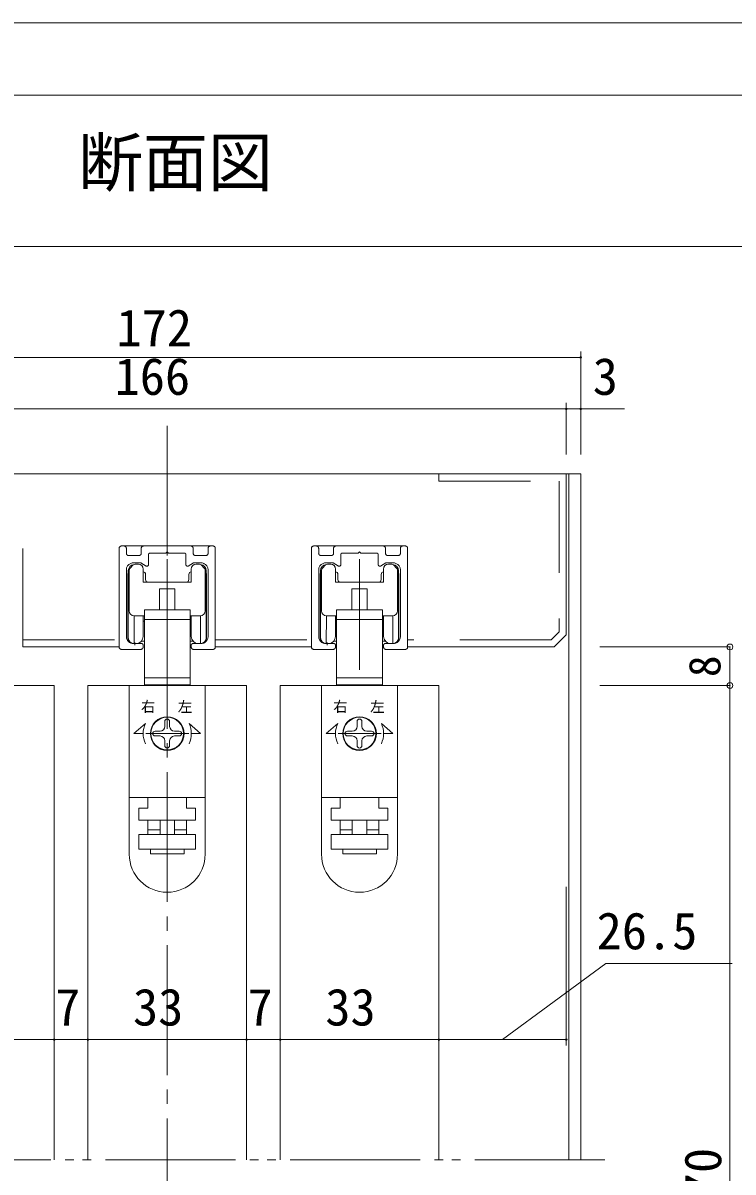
# Model space of a CAD drawing. Units: millimetres on the paper, enlarged 10 times, with parts at other scales. Extents: x -2000 to 2000, y -1385 to 1385.
# Drawn here: x -900 to -408, y 589 to 1385 of the extents above; entities that cross this region are included whole.
import ezdxf
from ezdxf.enums import TextEntityAlignment as Align

# ---------------------------------------------------------------- set-up
doc = ezdxf.new("R2010")
doc.units = ezdxf.units.MM
doc.header["$LTSCALE"] = 10
doc.header["$PDMODE"] = 32
doc.header["$PDSIZE"] = 4
for name, pattern in [('CHAIN2', [12, 9, -1, 1, -1]), ('DOUBLE_CHAIN2', [12.8, 9, -1, 0.6, -0.6, 0.6, -1]), ('USER2', [9.525, 6.35, -3.175]), ('USER3', [31.75, 15.875, -3.175, 3.175, -3.175, 3.175, -3.175]), ('USER4', [50.8, 31.75, -6.35, 6.35, -6.35])]:
    doc.linetypes.add(name, pattern=pattern)
for name, color, linetype, lineweight in [('1-0_H-SYM', 7, 'Continuous', 20), ('1-1_0', 7, 'Continuous', 20), ('2-0_18', 7, 'Continuous', 18), ('3-0', 7, 'Continuous', 20)]:
    doc.layers.add(name, color=color, linetype=linetype, lineweight=lineweight)
doc.styles.add('ＭＳ ゴシック', font='')
doc.styles.get('ＭＳ ゴシック').set_extended_font_data('MS Gothic')

msp = doc.modelspace()

# ---------------------------------------------------------------- linework, layer by layer
at = {"layer": '1-0_H-SYM'}
for p, q in [((-1950, 1335), (380, 1335)), ((-1950, 1230), (380, 1230))]:
    msp.add_line(p, q, dxfattribs=at)
at = {"layer": '1-1_0'}
for p, q in [((-1950, 1335), (380, 1335)), ((-1950, 1230), (380, 1230))]:
    msp.add_line(p, q, dxfattribs=at)
msp.add_lwpolyline([(-2000, -1385), (2000, -1385), (2000, 1385), (-2000, 1385)], close=True, dxfattribs=at)
at = {"layer": '2-0_18', "color": 4, "lineweight": 9}
for p, q in [((-513.27, 1121.69), (-513.27, 1157.44)), ((-513.27, 1121.69), (-513.27, 1157.44)), ((-1086.6, 1153.27), (-513.27, 1153.27)), ((-1076.6, 1117.52), (-523.27, 1117.52)), ((-523.27, 1085.94), (-523.27, 1121.69)), ((-523.27, 1085.94), (-523.27, 1121.69)), ((-513.27, 1085.94), (-513.27, 1121.69)), ((-409.79, 952.6), (-499.93, 952.6)), ((-409.79, 925.94), (-499.93, 925.94)), ((-523.27, 786.42), (-523.27, 676.34)), ((-878.27, 762.06), (-878.27, 676.34)), ((-878.27, 762.06), (-878.27, 676.34)), ((-854.93, 762.06), (-854.93, 676.34)), ((-854.93, 762.06), (-854.93, 676.34)), ((-744.93, 762.06), (-744.93, 676.34)), ((-744.93, 762.06), (-744.93, 676.34)), ((-721.6, 762.06), (-721.6, 676.34)), ((-721.6, 762.06), (-721.6, 676.34)), ((-611.6, 762.06), (-611.6, 676.34)), ((-988.27, 680.5), (-878.27, 680.5)), ((-878.27, 680.5), (-854.93, 680.5)), ((-854.93, 680.5), (-744.93, 680.5)), ((-744.93, 680.5), (-721.6, 680.5)), ((-721.6, 680.5), (-611.6, 680.5)), ((-611.6, 680.5), (-523.27, 680.5))]:
    msp.add_line(p, q, dxfattribs=at)
at = {"layer": '2-0_18', "lineweight": 20}
for p, q in [((-523.27, 1072.6), (-513.27, 1072.6)), ((-521.6, 1072.6), (-521.6, 597.12)), ((-513.27, 1072.6), (-513.27, 597.12)), ((-899.93, 1020.94), (-899.93, 952.6)), ((-833.27, 952.6), (-833.27, 1020.94)), ((-831.6, 1022.6), (-769.93, 1022.6)), ((-766.6, 1020.94), (-766.6, 952.6)), ((-699.93, 952.6), (-699.93, 1020.94)), ((-698.27, 1022.6), (-636.6, 1022.6)), ((-633.27, 1020.94), (-633.27, 952.6)), ((-826.27, 1005.91), (-826.27, 977.6)), ((-823.42, 1009.45), (-825.78, 1007.09)), ((-822.25, 1009.94), (-819.93, 1009.94)), ((-816.6, 997.6), (-816.6, 1006.6)), ((-783.27, 1006.6), (-783.27, 997.6)), ((-779.93, 1009.94), (-777.63, 1009.94)), ((-776.45, 1009.45), (-774.09, 1007.09)), ((-773.6, 1005.91), (-773.6, 977.6)), ((-692.93, 1005.91), (-692.93, 977.6)), ((-690.09, 1009.45), (-692.45, 1007.09)), ((-688.91, 1009.94), (-686.6, 1009.94)), ((-683.27, 997.6), (-683.27, 1006.6)), ((-649.93, 1006.6), (-649.93, 997.6)), ((-646.6, 1009.94), (-644.29, 1009.94)), ((-643.11, 1009.45), (-640.76, 1007.09)), ((-640.27, 1005.91), (-640.27, 977.6)), ((-827.27, 1002.93), (-827.27, 958.27)), ((-783.27, 997.6), (-816.6, 997.6)), ((-814.94, 1002.93), (-814.94, 999.27)), ((-784.93, 1002.94), (-784.93, 999.27)), ((-772.6, 1002.94), (-772.6, 958.27)), ((-693.93, 1002.93), (-693.93, 958.27)), ((-649.93, 997.6), (-683.27, 997.6)), ((-681.6, 1002.93), (-681.6, 999.27)), ((-651.6, 1002.94), (-651.6, 999.27)), ((-639.27, 1002.94), (-639.27, 958.27)), ((-805.27, 992.94), (-805.27, 978.28)), ((-794.6, 992.94), (-805.27, 992.94)), ((-794.6, 978.28), (-794.6, 992.94)), ((-671.93, 992.94), (-671.93, 978.28)), ((-661.27, 992.94), (-671.93, 992.94)), ((-661.27, 978.28), (-661.27, 992.94)), ((-816.6, 974.27), (-822.93, 974.27)), ((-815.79, 971.6), (-784.08, 971.6)), ((-815.79, 971.6), (-815.79, 931.27)), ((-784.08, 971.6), (-784.08, 978.28)), ((-784.08, 931.27), (-784.08, 971.6)), ((-783.27, 974.27), (-776.93, 974.27)), ((-683.27, 974.27), (-689.6, 974.27)), ((-682.46, 971.6), (-650.74, 971.6)), ((-682.46, 971.6), (-682.46, 931.27)), ((-650.74, 971.6), (-650.74, 978.28)), ((-650.74, 931.27), (-650.74, 971.6)), ((-649.93, 974.27), (-643.6, 974.27)), ((-817.88, 956.6), (-815.79, 956.6)), ((-784.08, 956.6), (-781.99, 956.6)), ((-684.54, 956.6), (-682.46, 956.6)), ((-650.74, 956.6), (-648.66, 956.6)), ((-531.6, 952.6), (-523.27, 960.94)), ((-899.93, 952.6), (-833.27, 952.6)), ((-766.6, 952.6), (-699.93, 952.6)), ((-633.27, 952.6), (-531.6, 952.6)), ((-878.27, 925.94), (-988.27, 925.94)), ((-878.27, 925.94), (-878.27, 597.12)), ((-854.93, 925.94), (-854.93, 597.12)), ((-744.93, 925.94), (-854.93, 925.94)), ((-815.79, 926.27), (-784.08, 926.27)), ((-813.24, 926.27), (-813.24, 925.94)), ((-786.58, 925.94), (-786.58, 926.27)), ((-784.08, 926.27), (-784.08, 931.27)), ((-744.93, 925.94), (-744.93, 597.12)), ((-721.6, 925.94), (-721.6, 597.12)), ((-611.6, 925.94), (-721.6, 925.94)), ((-682.46, 926.27), (-650.74, 926.27)), ((-679.91, 926.27), (-679.91, 925.94)), ((-653.24, 925.94), (-653.24, 926.27)), ((-650.74, 926.27), (-650.74, 931.27)), ((-611.6, 925.94), (-611.6, 727.43)), ((-611.6, 925.94), (-611.6, 597.12)), ((-826.27, 808.94), (-826.27, 848.27)), ((-773.6, 808.94), (-773.6, 848.27)), ((-692.93, 808.94), (-692.93, 848.27)), ((-640.27, 808.94), (-640.27, 848.27))]:
    msp.add_line(p, q, dxfattribs=at)
at = {"layer": '2-0_18', "color": 6, "linetype": 'USER3'}
for p, q in [((-831.6, 1022.6), (-829.93, 1022.6)), ((-828.27, 1020.94), (-828.27, 1017.6)), ((-817.93, 1017.6), (-817.93, 1020.94)), ((-781.93, 1020.94), (-781.93, 1017.6)), ((-771.6, 1017.6), (-771.6, 1020.94)), ((-769.93, 1022.6), (-768.27, 1022.6)), ((-698.27, 1022.6), (-696.6, 1022.6)), ((-694.93, 1020.94), (-694.93, 1017.6)), ((-684.6, 1017.6), (-684.6, 1020.94)), ((-648.6, 1020.94), (-648.6, 1017.6)), ((-638.27, 1017.6), (-638.27, 1020.94)), ((-636.6, 1022.6), (-634.93, 1022.6)), ((-826.6, 1015.94), (-819.6, 1015.94)), ((-812.93, 1009.59), (-812.93, 1016.6)), ((-786.93, 1016.6), (-786.93, 1009.59)), ((-780.27, 1015.94), (-773.27, 1015.94)), ((-693.27, 1015.94), (-686.27, 1015.94)), ((-679.6, 1009.59), (-679.6, 1016.6)), ((-653.6, 1016.6), (-653.6, 1009.59)), ((-646.93, 1015.94), (-639.93, 1015.94)), ((-828.27, 1005.94), (-828.27, 959.94)), ((-771.6, 959.94), (-771.6, 1005.94)), ((-694.93, 1005.94), (-694.93, 959.94)), ((-638.27, 959.94), (-638.27, 1005.94)), ((-818.27, 950.94), (-831.6, 950.94)), ((-823.27, 954.94), (-817.6, 954.94)), ((-816.6, 953.94), (-816.6, 952.6)), ((-783.27, 952.6), (-783.27, 953.94)), ((-782.27, 954.94), (-776.6, 954.94)), ((-768.27, 950.94), (-781.6, 950.94)), ((-684.93, 950.94), (-698.27, 950.94)), ((-689.93, 954.94), (-684.27, 954.94)), ((-683.27, 953.94), (-683.27, 952.6)), ((-649.93, 952.6), (-649.93, 953.94)), ((-648.93, 954.94), (-643.27, 954.94)), ((-634.93, 950.94), (-648.27, 950.94))]:
    msp.add_line(p, q, dxfattribs=at)
at = {"layer": '2-0_18', "color": 3, "linetype": 'USER4'}
for p, q in [((-799.93, 1013.34), (-799.93, 936.67)), ((-666.6, 1013.34), (-666.6, 936.67))]:
    msp.add_line(p, q, dxfattribs=at)
at = {"layer": '2-0_18'}
for p, q in [((-826.93, 958.94), (-826.93, 1005.6)), ((-772.93, 958.94), (-772.93, 1005.6)), ((-693.6, 958.94), (-693.6, 1005.6)), ((-639.6, 958.94), (-639.6, 1005.6)), ((-822.95, 954.94), (-822.93, 974.27)), ((-816.6, 959.94), (-816.6, 974.27)), ((-783.27, 959.94), (-783.27, 974.27)), ((-776.92, 954.94), (-776.93, 974.27)), ((-689.62, 954.94), (-689.6, 974.27)), ((-683.27, 959.94), (-683.27, 974.27)), ((-649.93, 959.94), (-649.93, 974.27)), ((-643.59, 954.94), (-643.6, 974.27)), ((-816.6, 970.6), (-815.79, 970.6)), ((-783.27, 970.6), (-784.08, 970.6)), ((-683.27, 970.6), (-682.46, 970.6)), ((-649.93, 970.6), (-650.74, 970.6)), ((-822.93, 954.94), (-821.6, 954.94)), ((-776.93, 954.94), (-778.27, 954.94)), ((-689.6, 954.94), (-688.27, 954.94)), ((-643.6, 954.94), (-644.93, 954.94)), ((-826.27, 925.94), (-826.27, 848.27)), ((-773.6, 925.94), (-826.27, 925.94)), ((-773.6, 925.94), (-773.6, 848.27)), ((-692.93, 925.94), (-692.93, 848.27)), ((-640.27, 925.94), (-692.93, 925.94)), ((-640.27, 925.94), (-640.27, 848.27)), ((-801.6, 900.94), (-801.6, 897.6)), ((-798.27, 897.6), (-798.27, 900.94)), ((-668.27, 900.94), (-668.27, 897.6)), ((-664.93, 897.6), (-664.93, 900.94)), ((-823.03, 892.6), (-815.06, 899.6)), ((-823.03, 892.6), (-816.6, 892.6)), ((-814.82, 892.6), (-785.05, 892.6)), ((-804.93, 894.27), (-808.27, 894.27)), ((-791.6, 894.27), (-794.93, 894.27)), ((-776.84, 892.6), (-784.81, 899.6)), ((-776.84, 892.6), (-783.27, 892.6)), ((-689.7, 892.6), (-681.73, 899.6)), ((-689.7, 892.6), (-683.27, 892.6)), ((-681.49, 892.6), (-651.71, 892.6)), ((-671.6, 894.27), (-674.93, 894.27)), ((-658.27, 894.27), (-661.6, 894.27)), ((-643.51, 892.6), (-651.48, 899.6)), ((-643.51, 892.6), (-649.93, 892.6)), ((-808.27, 890.94), (-804.93, 890.94)), ((-801.6, 887.6), (-801.6, 884.27)), ((-798.27, 884.27), (-798.27, 887.6)), ((-794.93, 890.94), (-791.6, 890.94)), ((-674.93, 890.94), (-671.6, 890.94)), ((-668.27, 887.6), (-668.27, 884.27)), ((-664.93, 884.27), (-664.93, 887.6)), ((-661.6, 890.94), (-658.27, 890.94)), ((-773.6, 848.27), (-826.27, 848.27)), ((-813.27, 840.94), (-813.27, 848.27)), ((-786.6, 848.27), (-786.6, 840.94)), ((-640.27, 848.27), (-692.93, 848.27)), ((-679.93, 840.94), (-679.93, 848.27)), ((-653.27, 848.27), (-653.27, 840.94)), ((-813.27, 840.94), (-819.6, 840.94)), ((-819.6, 840.94), (-819.6, 839.27)), ((-780.27, 840.94), (-786.6, 840.94)), ((-780.27, 839.27), (-780.27, 840.94)), ((-780.27, 839.27), (-780.27, 832.6)), ((-679.93, 840.94), (-686.27, 840.94)), ((-686.27, 840.94), (-686.27, 839.27)), ((-646.93, 840.94), (-653.27, 840.94)), ((-646.93, 839.27), (-646.93, 840.94)), ((-646.93, 839.27), (-646.93, 832.6)), ((-813.27, 825.94), (-813.27, 832.6)), ((-804.93, 832.6), (-804.93, 822.6)), ((-794.93, 832.6), (-794.93, 822.6)), ((-786.6, 832.6), (-786.6, 825.94)), ((-679.93, 825.94), (-679.93, 832.6)), ((-671.6, 832.6), (-671.6, 822.6)), ((-661.6, 832.6), (-661.6, 822.6)), ((-653.27, 832.6), (-653.27, 825.94)), ((-819.6, 812.6), (-819.6, 822.6)), ((-819.6, 822.6), (-780.27, 822.6)), ((-813.27, 825.94), (-804.93, 825.94)), ((-813.27, 822.6), (-813.27, 825.94)), ((-686.27, 812.6), (-686.27, 822.6)), ((-686.27, 822.6), (-646.93, 822.6)), ((-679.93, 825.94), (-671.6, 825.94)), ((-679.93, 822.6), (-679.93, 825.94)), ((-811.6, 812.6), (-811.6, 809.27)), ((-678.27, 812.6), (-678.27, 809.27))]:
    msp.add_line(p, q, dxfattribs=at)
at = {"layer": '2-0_18', "linetype": 'USER2', "lineweight": 20}
for p, q in [((-899.93, 957.6), (-833.27, 957.6)), ((-766.6, 957.6), (-699.93, 957.6)), ((-533.67, 957.6), (-633.27, 957.6))]:
    msp.add_line(p, q, dxfattribs=at)
at = {"layer": '2-0_18', "color": 2}
for p, q in [((-822.28, 955.74), (-822.28, 953.8)), ((-688.95, 955.74), (-688.95, 953.8))]:
    msp.add_line(p, q, dxfattribs=at)
at = {"layer": '2-0_18', "color": 4, "lineweight": 9}
for points in [[(-523.27, 1117.52), (-513.27, 1117.52), (-482.99, 1117.52)], [(-409.79, 162.12), (-409.79, 925.94), (-409.79, 952.6)], [(-567.43, 680.5), (-495.96, 733.33), (-408.24, 733.33)]]:
    msp.add_lwpolyline(points, dxfattribs=at)
at = {"layer": '2-0_18', "lineweight": 20}
for points in [[(-523.27, 960.94), (-523.27, 1072.6), (-1076.6, 1072.6), (-1076.6, 960.94), (-1068.27, 952.6)], [(-815.79, 971.6), (-815.79, 978.28), (-784.08, 978.28)], [(-682.46, 971.6), (-682.46, 978.28), (-650.74, 978.28)], [(-815.79, 926.27), (-815.79, 931.27), (-784.08, 931.27)], [(-682.46, 926.27), (-682.46, 931.27), (-650.74, 931.27)]]:
    msp.add_lwpolyline(points, dxfattribs=at)
at = {"layer": '2-0_18', "linetype": 'USER2', "lineweight": 20}
msp.add_lwpolyline([(-611.6, 1072.6), (-611.6, 1067.6), (-528.27, 1067.6), (-528.27, 963.01), (-533.67, 957.6)], dxfattribs=at)
at = {"layer": '2-0_18', "color": 6, "linetype": 'USER3'}
for points in [[(-816.27, 1022.6), (-799.93, 1022.6), (-783.6, 1022.6)], [(-682.93, 1022.6), (-666.6, 1022.6), (-650.27, 1022.6)], [(-811.93, 1017.6), (-800.93, 1017.6), (-799.93, 1018.6), (-798.93, 1017.6), (-787.93, 1017.6)], [(-678.6, 1017.6), (-667.6, 1017.6), (-666.6, 1018.6), (-665.6, 1017.6), (-654.6, 1017.6)], [(-814.43, 1008.72), (-818.27, 1010.94), (-823.27, 1010.94)], [(-776.6, 1010.94), (-781.6, 1010.94), (-785.43, 1008.72)], [(-681.1, 1008.72), (-684.93, 1010.94), (-689.93, 1010.94)], [(-643.27, 1010.94), (-648.27, 1010.94), (-652.1, 1008.72)]]:
    msp.add_lwpolyline(points, dxfattribs=at)
at = {"layer": '2-0_18'}
for points in [[(-780.27, 832.6), (-819.6, 832.6), (-819.6, 839.27)], [(-646.93, 832.6), (-686.27, 832.6), (-686.27, 839.27)], [(-780.27, 822.6), (-780.27, 812.6), (-819.6, 812.6)], [(-794.93, 825.94), (-786.6, 825.94), (-786.6, 822.6)], [(-646.93, 822.6), (-646.93, 812.6), (-686.27, 812.6)], [(-661.6, 825.94), (-653.27, 825.94), (-653.27, 822.6)], [(-788.27, 812.6), (-788.27, 809.27), (-811.6, 809.27)], [(-654.93, 812.6), (-654.93, 809.27), (-678.27, 809.27)]]:
    msp.add_lwpolyline(points, dxfattribs=at)
for centre, radius in [((-799.93, 892.6), 11.67), ((-799.93, 892.6), 11.33), ((-666.6, 892.6), 11.67), ((-666.6, 892.6), 11.33)]:
    msp.add_circle(centre, radius, dxfattribs=at)
at = {"layer": '2-0_18', "color": 4, "lineweight": 9}
for centre, start, end in [((-513.27, 1153.27), 0, 180), ((-513.27, 1153.27), 0, 180), ((-513.27, 1153.27), 180, 0), ((-513.27, 1153.27), 180, 0), ((-523.27, 1117.52), 0, 180), ((-523.27, 1117.52), 0, 180), ((-523.27, 1117.52), 180, 0), ((-523.27, 1117.52), 180, 0), ((-513.27, 1117.52), 0, 180), ((-513.27, 1117.52), 180, 0), ((-878.27, 680.5), 0, 180), ((-878.27, 680.5), 0, 180), ((-878.27, 680.5), 180, 0), ((-878.27, 680.5), 180, 0), ((-854.93, 680.5), 0, 180), ((-854.93, 680.5), 0, 180), ((-854.93, 680.5), 180, 0), ((-854.93, 680.5), 180, 0), ((-744.93, 680.5), 0, 180), ((-744.93, 680.5), 0, 180), ((-744.93, 680.5), 180, 0), ((-744.93, 680.5), 180, 0), ((-721.6, 680.5), 0, 180), ((-721.6, 680.5), 0, 180), ((-721.6, 680.5), 180, 0), ((-721.6, 680.5), 180, 0), ((-611.6, 680.5), 0, 180), ((-611.6, 680.5), 0, 180), ((-611.6, 680.5), 180, 0), ((-611.6, 680.5), 180, 0), ((-523.27, 680.5), 0, 180), ((-523.27, 680.5), 180, 0)]:
    msp.add_arc(centre, 0.521, start, end, dxfattribs=at)
at = {"layer": '2-0_18', "color": 6, "linetype": 'USER3'}
for centre, radius, start, end in [((-831.6, 1020.94), 1.67, 90, 180), ((-829.93, 1020.94), 1.67, 360, 90), ((-816.27, 1020.94), 1.67, 90, 180), ((-783.6, 1020.94), 1.67, 360, 90), ((-769.93, 1020.94), 1.67, 90, 180), ((-768.27, 1020.94), 1.67, 360, 90), ((-698.27, 1020.94), 1.67, 90, 180), ((-696.6, 1020.94), 1.67, 360, 90), ((-682.93, 1020.94), 1.67, 90, 180), ((-650.27, 1020.94), 1.67, 360, 90), ((-636.6, 1020.94), 1.67, 90, 180), ((-634.93, 1020.94), 1.67, 360, 90), ((-826.6, 1017.6), 1.67, 180, 270), ((-819.6, 1017.6), 1.67, 270, 0), ((-811.93, 1016.6), 1, 90, 180), ((-787.93, 1016.6), 1, 0, 90), ((-780.27, 1017.6), 1.67, 180, 270), ((-773.27, 1017.6), 1.67, 270, 0), ((-693.27, 1017.6), 1.67, 180, 270), ((-686.27, 1017.6), 1.67, 270, 0), ((-678.6, 1016.6), 1, 90, 180), ((-654.6, 1016.6), 1, 0, 90), ((-646.93, 1017.6), 1.67, 180, 270), ((-639.93, 1017.6), 1.67, 270, 0), ((-823.27, 1005.94), 5, 90, 180), ((-813.93, 1009.59), 1, 240, 0), ((-785.93, 1009.59), 1, 180, 300), ((-776.6, 1005.94), 5, 0, 90), ((-689.93, 1005.94), 5, 90, 180), ((-680.6, 1009.59), 1, 240, 0), ((-652.6, 1009.59), 1, 180, 300), ((-643.27, 1005.94), 5, 0, 90), ((-823.27, 959.94), 5, 180, 270), ((-776.6, 959.94), 5, 270, 0), ((-689.93, 959.94), 5, 180, 270), ((-643.27, 959.94), 5, 270, 0), ((-831.6, 952.6), 1.67, 180, 270), ((-818.27, 952.6), 1.67, 270, 0), ((-817.6, 953.94), 1, 360, 90), ((-782.27, 953.94), 1, 90, 180), ((-781.6, 952.6), 1.67, 180, 270), ((-768.27, 952.6), 1.67, 270, 0), ((-698.27, 952.6), 1.67, 180, 270), ((-684.93, 952.6), 1.67, 270, 0), ((-684.27, 953.94), 1, 360, 90), ((-648.27, 952.6), 1.67, 180, 270), ((-648.93, 953.94), 1, 90, 180), ((-634.93, 952.6), 1.67, 270, 0)]:
    msp.add_arc(centre, radius, start, end, dxfattribs=at)
at = {"layer": '2-0_18', "lineweight": 20}
for centre, radius, start, end in [((-825.6, 1002.93), 1.67, 143.10953, 180), ((-824.6, 1005.91), 1.67, 135, 180), ((-822.25, 1008.27), 1.67, 90, 135), ((-819.93, 1006.6), 3.33, 360, 90), ((-816.6, 1002.93), 1.67, 360, 90), ((-783.27, 1002.94), 1.67, 90, 180), ((-779.93, 1006.6), 3.33, 90, 180), ((-777.63, 1008.27), 1.67, 45, 90), ((-775.27, 1005.91), 1.67, 0, 45), ((-774.27, 1002.94), 1.67, 0, 36.78801), ((-692.27, 1002.93), 1.67, 143.10953, 180), ((-691.27, 1005.91), 1.67, 135, 180), ((-688.91, 1008.27), 1.67, 90, 135), ((-686.6, 1006.6), 3.33, 360, 90), ((-683.27, 1002.93), 1.67, 360, 90), ((-649.93, 1002.94), 1.67, 90, 180), ((-646.6, 1006.6), 3.33, 90, 180), ((-644.29, 1008.27), 1.67, 45, 90), ((-641.93, 1005.91), 1.67, 0, 45), ((-640.94, 1002.94), 1.67, 0, 36.78801), ((-813.27, 999.27), 1.67, 180, 270), ((-786.6, 999.27), 1.67, 270, 0), ((-679.94, 999.27), 1.67, 180, 270), ((-653.27, 999.27), 1.67, 270, 0), ((-822.93, 977.6), 3.33, 180, 270), ((-816.6, 970.94), 3.33, 75.95044, 90), ((-783.27, 970.94), 3.33, 90, 104.0179), ((-776.93, 977.6), 3.33, 270, 360), ((-689.6, 977.6), 3.33, 180, 270), ((-683.27, 970.94), 3.33, 75.95044, 90), ((-649.93, 970.94), 3.33, 90, 104.0179), ((-643.6, 977.6), 3.33, 270, 360), ((-825.6, 958.27), 1.67, 180, 245.90184), ((-774.27, 958.27), 1.67, 294.19339, 360), ((-692.27, 958.27), 1.67, 180, 245.90184), ((-640.94, 958.27), 1.67, 294.19339, 360), ((-799.93, 808.94), 26.33, 180, 0), ((-666.6, 808.94), 26.33, 180, 0)]:
    msp.add_arc(centre, radius, start, end, dxfattribs=at)
at = {"layer": '2-0_18'}
for centre, radius, start, end in [((-822.93, 1005.6), 4, 94.64843, 180), ((-776.93, 1005.6), 4, 0, 85.35157), ((-689.6, 1005.6), 4, 94.64843, 180), ((-643.6, 1005.6), 4, 0, 85.35157), ((-822.93, 958.94), 4, 180, 270), ((-821.6, 959.94), 5, 270, 0), ((-778.27, 959.94), 5, 180, 270), ((-776.93, 958.94), 4, 270, 0), ((-689.6, 958.94), 4, 180, 270), ((-688.27, 959.94), 5, 270, 0), ((-644.93, 959.94), 5, 180, 270), ((-643.6, 958.94), 4, 270, 0), ((-799.93, 900.94), 1.67, 90, 180), ((-799.93, 900.94), 1.67, 0, 90), ((-666.6, 900.94), 1.67, 90, 180), ((-666.6, 900.94), 1.67, 0, 90), ((-799.93, 892.6), 16.67, 155.16542, 204.83459), ((-808.27, 892.6), 1.67, 90, 180), ((-808.27, 892.6), 1.67, 180, 270), ((-804.93, 897.6), 3.33, 270, 0), ((-794.93, 897.6), 3.33, 180, 270), ((-791.6, 892.6), 1.67, 0, 90), ((-791.6, 892.6), 1.67, 270, 0), ((-799.93, 892.6), 16.67, 335.16541, 24.83458), ((-666.6, 892.6), 16.67, 155.16542, 204.83459), ((-674.93, 892.6), 1.67, 90, 180), ((-674.93, 892.6), 1.67, 180, 270), ((-671.6, 897.6), 3.33, 270, 0), ((-661.6, 897.6), 3.33, 180, 270), ((-658.27, 892.6), 1.67, 0, 90), ((-658.27, 892.6), 1.67, 270, 0), ((-666.6, 892.6), 16.67, 335.16541, 24.83458), ((-804.93, 887.6), 3.33, 0, 90), ((-799.93, 884.27), 1.67, 180, 270), ((-799.93, 884.27), 1.67, 270, 0), ((-794.93, 887.6), 3.33, 90, 180), ((-671.6, 887.6), 3.33, 0, 90), ((-666.6, 884.27), 1.67, 180, 270), ((-666.6, 884.27), 1.67, 270, 0), ((-661.6, 887.6), 3.33, 90, 180)]:
    msp.add_arc(centre, radius, start, end, dxfattribs=at)
at = {"layer": '2-0_18', "color": 4}
for p in [(-409.79, 952.6), (-409.79, 925.94)]:
    msp.add_point(p, dxfattribs=at)
at = {"layer": '3-0', "color": 4, "linetype": 'CHAIN2', "lineweight": 9}
msp.add_line((-799.93, 1105.94), (-799.93, 55.45), dxfattribs=at)
at = {"layer": '3-0', "linetype": 'DOUBLE_CHAIN2'}
msp.add_line((-496.6, 597.12), (-1103.27, 597.12), dxfattribs=at)

# ---------------------------------------------------------------- texts
at = {"layer": '1-1_0', "style": 'ＭＳ ゴシック'}
msp.add_text('断面図', height=32.99, dxfattribs=at).set_placement((-861.74, 1261.98), align=Align.BOTTOM_LEFT)
at = {"layer": '2-0_18', "style": 'ＭＳ ゴシック'}
for s, height, p in [('172', 25.66, (-835.13, 1153.27)), ('166', 25.66, (-836.41, 1119.6)), ('3', 25.66, (-504.93, 1119.6)), ('右', 7.33, (-818.17, 905.47)), ('左', 7.33, (-792.57, 905.27)), ('右', 7.33, (-684.84, 905.47)), ('左', 7.33, (-659.24, 905.27)), ('26.5', 25.66, (-502.21, 735.41)), ('7', 25.66, (-877.57, 682.59)), ('33', 25.66, (-823.66, 682.59)), ('7', 25.66, (-744.24, 682.59)), ('33', 25.66, (-690.32, 682.59))]:
    msp.add_text(s, height=height, dxfattribs=at).set_placement(p, align=Align.BOTTOM_LEFT)
for s, height, p in [('8', 21.99, (-409.79, 931.77)), ('DH:1,970', 25.66, (-408.13, 465.92))]:
    msp.add_text(s, height=height, rotation=90, dxfattribs=at).set_placement(p, align=Align.BOTTOM_LEFT)

doc.saveas('drawing.dxf')
